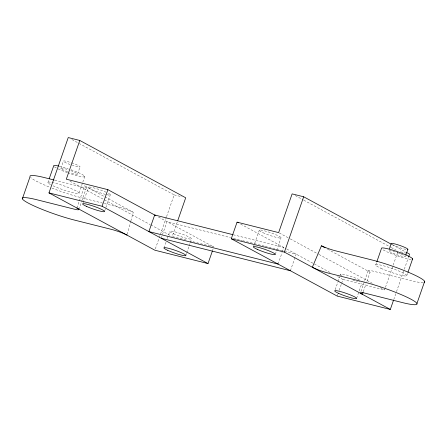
<?xml version="1.0" encoding="UTF-8"?>
<svg xmlns="http://www.w3.org/2000/svg" width="447" height="447" viewBox="0 0 447 447"><rect width="100%" height="100%" fill="white"/><g stroke="black" fill="none" stroke-linecap="round" stroke-linejoin="round"><path stroke-width="0.34" stroke-dasharray="2.23 1.68" d="M127.144 234.429L130.669 221.667M130.854 220.991L133.267 212.258L104.794 196.803M47.863 182.616L48.757 180.063M60.881 168.424L63.385 161.227M77.571 173.978L80.08 166.787M79.024 192.992L82.583 182.773M82.807 182.136L84.807 176.386M76.906 208.011L79.175 201.502M79.398 200.854L84.617 185.879L104.19 196.473M78.823 209.503L81.544 201.692M81.773 201.038L86.534 187.371M83.114 202.77L88.45 187.444M104.548 211.33L110.331 194.73M155.344 248.901L166.357 217.276M166.586 216.616L174.157 194.881L79.203 143.493M161.211 238.251L166.994 221.651L230.568 237.642M163.988 248.051L166.211 241.665M167.323 238.475L169.765 231.451M177.247 222.075L172.218 236.519L186.969 240.229M185.863 255.338L186.528 253.421M186.751 252.784L188.975 246.398M189.198 245.761L190.087 243.207M190.31 242.565L191.646 238.737M212.677 250.169L213.124 248.895M253.427 247.001L259.21 230.401M275.307 254.282L276.419 251.091M276.637 250.454L281.085 237.681M278.079 264.082L282.085 252.589M282.303 251.952L283.862 247.482L233.809 234.893M290.394 270.748L296.177 254.147L285.354 251.426M335.189 289.729L337.859 282.068M338.077 281.431L339.636 276.961M339.86 276.324L340.525 274.408M337.194 296.076L337.859 294.16M339.195 290.327L341.419 283.946M341.642 283.303L342.972 279.476L336.898 276.185M356.622 298.289L361.958 282.968M360.919 291.533L368.177 270.698M363.294 291.718L366.015 283.906M366.92 281.303L370.094 272.189A11.806 1.419 19.2 0 1 373.077 271.128L410.033 280.425A35.414 4.252 19.2 0 0 423.024 282.565M375.681 265.077L376.57 262.523M342.972 279.476L384.549 289.935L385.236 287.963M385.465 287.309L398.037 251.197M393.757 299.557L396.282 292.31M396.511 291.651L404.082 269.915M404.311 269.256L408.441 257.394M406.843 275.453L407.513 273.536M174.157 194.881L181.856 196.814M400.607 251.845L405.736 253.136M54.758 180.18L81.633 186.941A11.806 1.419 19.2 0 0 84.617 185.879M233.278 238.324L242.067 240.536M242.743 240.709L257.623 244.448M258.299 244.621L264.389 246.152M265.065 246.319L284.678 251.253M190.321 241.073L191.662 241.414M193.003 241.749L213.789 246.979L158.199 216.89M391.935 244.548L405.932 252.125M295.188 195.535L303.144 199.843M303.759 200.172L390.689 247.219M391.304 247.554L396.204 250.203M327.511 249.141L370.094 272.189M279.252 232.948L289.656 238.581M290.271 238.91L318.432 254.153M319.041 254.483L372.306 283.309M380.263 287.611L384.549 289.935M240.709 224.131L286.209 248.75M286.795 249.068L330.21 272.569M71.9 139.537L78.594 143.163M69.978 181.191L150.175 224.595M150.79 224.925L171.603 236.189M108.47 193.372A11.6 1.391 19.2 0 1 106.118 194.557M105.537 194.411A11.6 1.391 19.2 0 1 91.032 189.176A11.6 1.391 19.2 0 1 91.423 187.343A11.6 1.391 19.2 0 1 106.017 192.182M359.751 281.856A11.6 1.391 19.2 0 1 358.745 281.644M357.611 281.375A11.6 1.391 19.2 0 1 356.376 281.051M355.052 280.671A11.6 1.391 19.2 0 1 352.817 279.973M341.882 275.481A11.6 1.391 19.2 0 1 345.715 274.821A11.6 1.391 19.2 0 1 360.545 280.33M401.339 254.17A8.856 1.062 19.2 0 1 402.646 256.422A8.856 1.062 19.2 0 1 389.454 251.538A8.856 1.062 19.2 0 1 395.902 252.158M396.992 252.521A8.856 1.062 19.2 0 1 398.087 252.907M398.623 253.103A8.856 1.062 19.2 0 1 400.696 253.902M411.095 259.394A16.528 1.984 19.2 0 1 396.12 255.444A16.528 1.984 19.2 0 1 382.286 249.297M405.876 249.376A8.856 1.062 19.2 0 1 391.639 244.129M51.925 188.081A35.414 4.252 19.2 0 0 82.214 197.96L119.17 207.257A11.806 1.419 19.2 0 1 133.267 212.258M48.829 186.84A35.414 4.252 19.2 0 1 30.659 177.476M50.511 184.55A16.528 1.984 19.2 0 1 61.787 185.142A16.528 1.984 19.2 0 1 77.94 193.551A16.528 1.984 19.2 0 1 51.494 185.064M70.81 170.637A8.856 1.062 19.2 0 1 77.582 174.129A8.856 1.062 19.2 0 1 69.827 172.531M67.642 171.765A8.856 1.062 19.2 0 1 60.87 168.273A8.856 1.062 19.2 0 1 68.626 169.871M71.676 162.864A8.856 1.062 19.2 0 1 80.091 166.826A8.856 1.062 19.2 0 1 72.33 165.334M70.151 164.569A8.856 1.062 19.2 0 1 63.379 161.076A8.856 1.062 19.2 0 1 71.134 162.68M71.028 169.731A16.528 1.984 19.2 0 1 84.774 176.733A16.528 1.984 19.2 0 1 68.005 172.877M67.424 172.671A16.528 1.984 19.2 0 1 57.277 168.458M56.294 167.949A16.528 1.984 19.2 0 1 54.467 166.832M59.16 166.144A16.528 1.984 19.2 0 1 68.106 168.72M173.525 233.747A11.6 1.391 19.2 0 0 191.472 239.061A11.6 1.391 19.2 0 0 177.118 232.468A11.6 1.391 19.2 0 0 173.525 233.747M262.97 232.697A11.6 1.391 19.2 0 0 280.917 238.011A11.6 1.391 19.2 0 0 266.557 231.417A11.6 1.391 19.2 0 0 262.97 232.697M381.034 268.351A16.528 1.984 19.2 0 0 406.602 275.916A16.528 1.984 19.2 0 0 386.152 266.529A16.528 1.984 19.2 0 0 381.034 268.351"/><path stroke-width="0.67" d="M22.35 198.82L30.061 176.688A35.414 4.252 19.2 0 1 44.678 177.643L54.081 180.012M49.198 178.783L53.646 166.016A16.528 1.984 19.2 0 1 58.546 166.01M212.459 250.812L208.011 263.579L154.885 250.214L48.974 192.897L68.246 137.559L79.795 140.464L185.706 197.786L177.705 220.762M79.795 140.464L66.307 179.202L107.878 189.662L155.852 215.622M208.011 263.579L102.1 206.263L107.878 189.662M393.528 300.216L390.315 309.441L337.194 296.076L231.283 238.759L237.061 222.159L278.637 232.613L292.126 193.881L303.675 196.786L391.326 244.218M390.315 309.441L284.404 252.119L303.675 196.786M363.065 292.372L362.383 294.322A11.806 1.419 19.2 0 1 365.367 293.26L402.322 302.558A35.414 4.252 19.2 0 0 411.274 299.373A35.414 4.252 19.2 0 0 364.786 282.241L327.83 272.944A11.806 1.419 19.2 0 1 312.336 267.239L321.443 245.805A11.806 1.419 19.2 0 0 335.541 250.812L372.496 260.109A35.414 4.252 19.2 0 1 409.687 272.821A35.414 4.252 19.2 0 1 424.13 282.375M376.793 261.886L381.464 248.476A16.528 1.984 19.2 0 1 397.97 251.885A16.528 1.984 19.2 0 1 412.385 259.316M389.382 248.923L391.203 243.693A8.856 1.062 19.2 0 1 400.043 245.515A8.856 1.062 19.2 0 1 407.765 249.499M405.848 255.136L407.893 249.253M408.67 256.74L409.586 254.103L406.541 252.454M407.955 272.262L412.626 258.852M416.939 303.519L424.65 281.381M233.133 234.725L154.679 214.985L148.896 231.585L278.079 264.082M48.974 192.897L102.1 206.263M231.283 238.759L284.404 252.119M161.211 238.251L290.394 270.748M237.061 222.159L238.279 222.813M321.443 245.805L325.086 247.817M76.906 208.011A11.806 1.419 19.2 0 1 73.923 209.073L36.967 199.781A35.414 4.252 19.2 0 0 28.021 202.966A35.414 4.252 19.2 0 0 74.504 220.092L111.459 229.389A11.806 1.419 19.2 0 1 126.954 235.1M257.187 249.297A11.6 1.391 19.2 0 0 275.134 254.611A11.6 1.391 19.2 0 0 260.78 248.018A11.6 1.391 19.2 0 0 257.187 249.297M338.502 293.305A11.6 1.391 19.2 0 0 356.449 298.618A11.6 1.391 19.2 0 0 342.095 292.025A11.6 1.391 19.2 0 0 338.502 293.305M86.427 206.341A11.6 1.391 19.2 0 0 104.38 211.654A11.6 1.391 19.2 0 0 90.02 205.061A11.6 1.391 19.2 0 0 86.427 206.341M167.742 250.348A11.6 1.391 19.2 0 0 185.695 255.662A11.6 1.391 19.2 0 0 171.335 249.068A11.6 1.391 19.2 0 0 167.742 250.348"/></g></svg>
